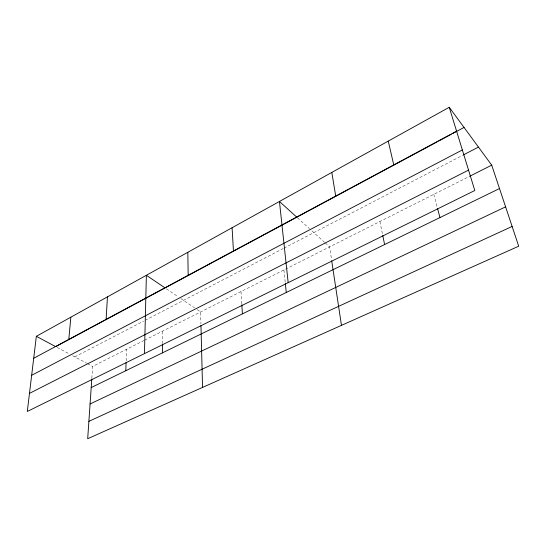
<?xml version="1.0" encoding="UTF-8"?>
<svg xmlns="http://www.w3.org/2000/svg" width="546" height="546" viewBox="0 0 546 546"><rect width="100%" height="100%" fill="white"/><g stroke="black" fill="none" stroke-linecap="round" stroke-linejoin="round"><path stroke-width="0.41" stroke-dasharray="2.73 2.05" d="M162.455 343.68L162.565 331.142M126.174 360.817L126.638 349.256M91.844 378.255L92.663 366.393L143.851 340.574M74.829 356.866L143.646 321.096M145.154 320.311L283.272 248.526M284.016 248.137L462.598 155.323M144.601 340.199L469.908 176.153M57.166 347.433L69.676 354.115M72.618 355.685L86.718 363.213M87.462 363.616L92.663 366.393M166.441 288.848L178.044 296.69M180.774 298.539L194.458 307.787M197.195 309.637L200.621 311.95L200.921 323.805M297.447 217.779L309.439 228.631M311.964 230.917L324.57 242.335M325.198 242.909L329.607 246.901L331.579 259.923M433.811 194.356L437.196 207.166M379.907 221.54L382.596 234.691M283.906 269.949L285.224 282.473M240.998 291.591L241.83 304.791"/><path stroke-width="0.82" d="M162.374 352.88L162.449 344.519M144.458 353.617L146.369 275.286L165.076 287.926L348.505 189.462M125.778 370.72L126.106 362.469M106.108 319.383L107.446 296.874M91.789 379.101L87.688 438.718L518.7 246.205L491.714 165.151L449.242 107.282L36.35 336.316L27.3 411.472L474.808 190.506L449.242 107.282M68.81 339.414L70.843 317.178M33.709 358.265L456.586 131.177M56.443 346.246L90.035 328.214M90.779 327.812L164.332 288.329M349.256 189.053L437.059 141.919M438.561 141.114L451.296 134.275M452.798 133.47L464.039 127.436M31.654 375.293L462.353 149.952M463.356 154.934L478.453 147.086M29.477 393.379L468.543 170.106M469.908 176.153L491.714 165.151M91.202 387.571L499.508 188.547M90.076 403.979L505.603 206.852M88.882 421.355L512.121 226.44M36.35 336.316L55.699 346.649M296.819 217.206L279.443 201.467L288.172 282.657M437.619 208.77L439.946 217.574M388.254 141.114L393.755 164.919M382.76 235.51L384.609 244.553M331.818 172.42L335.722 196.082M331.702 260.735L341.462 325.368M285.312 283.306L286.275 292.485M241.83 304.791L242.404 313.875M232.091 227.737L233.449 251.003M200.969 325.498L202.546 387.414M187.831 252.286L188.172 275.314"/></g></svg>
